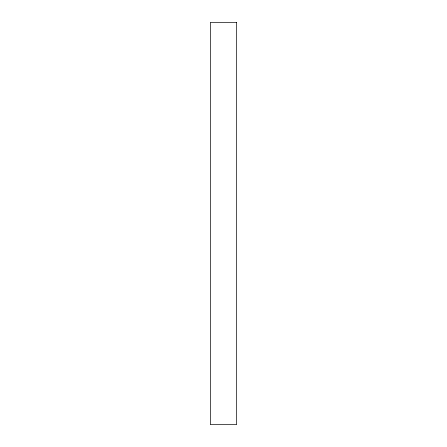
<?xml version="1.0" encoding="UTF-8"?>
<svg xmlns="http://www.w3.org/2000/svg" width="447" height="447" viewBox="0 0 447 447"><rect width="100%" height="100%" fill="white"/><g stroke="black" fill="none" stroke-linecap="round" stroke-linejoin="round"><path stroke-width="0.67" d="M236.619 22.35L210.381 22.35L210.381 424.65L236.619 424.65L236.619 22.35"/></g></svg>
